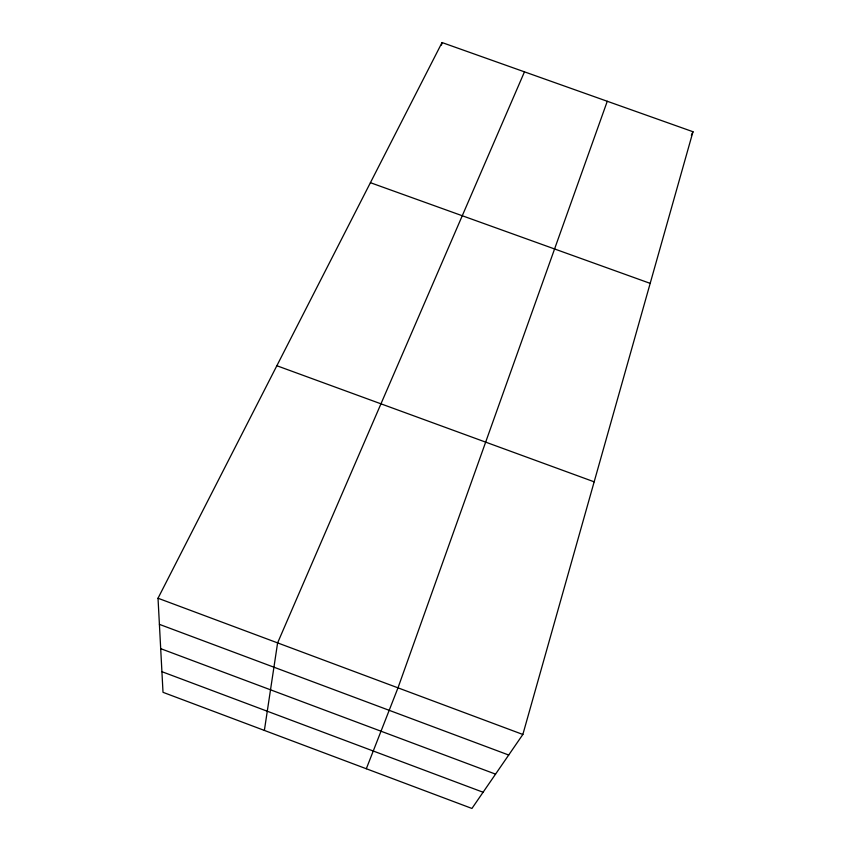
<?xml version="1.0" encoding="UTF-8"?>
<svg xmlns="http://www.w3.org/2000/svg" width="851" height="851" viewBox="0 0 851 851"><rect width="100%" height="100%" fill="white"/><g stroke="black" fill="none" stroke-linecap="round" stroke-linejoin="round"><path stroke-width="1.28" d="M264.374 730.424L277.607 642.899L524.471 71.846M441.499 45.103L442.041 42.55L692.98 131.735L522.854 734.466L471.933 808.45L163.009 692.32L158.02 598.242L442.041 42.55M607.274 101.269L397.991 687.842L366.313 768.74M691.342 135.288L692.98 131.735M370.408 182.688L650.185 283.372M276.852 365.739L594.168 481.826M158.02 598.242L522.854 734.466M159.403 624.357L508.707 755.028M160.69 648.653L495.548 774.133M161.913 671.684L483.091 792.238"/></g></svg>
